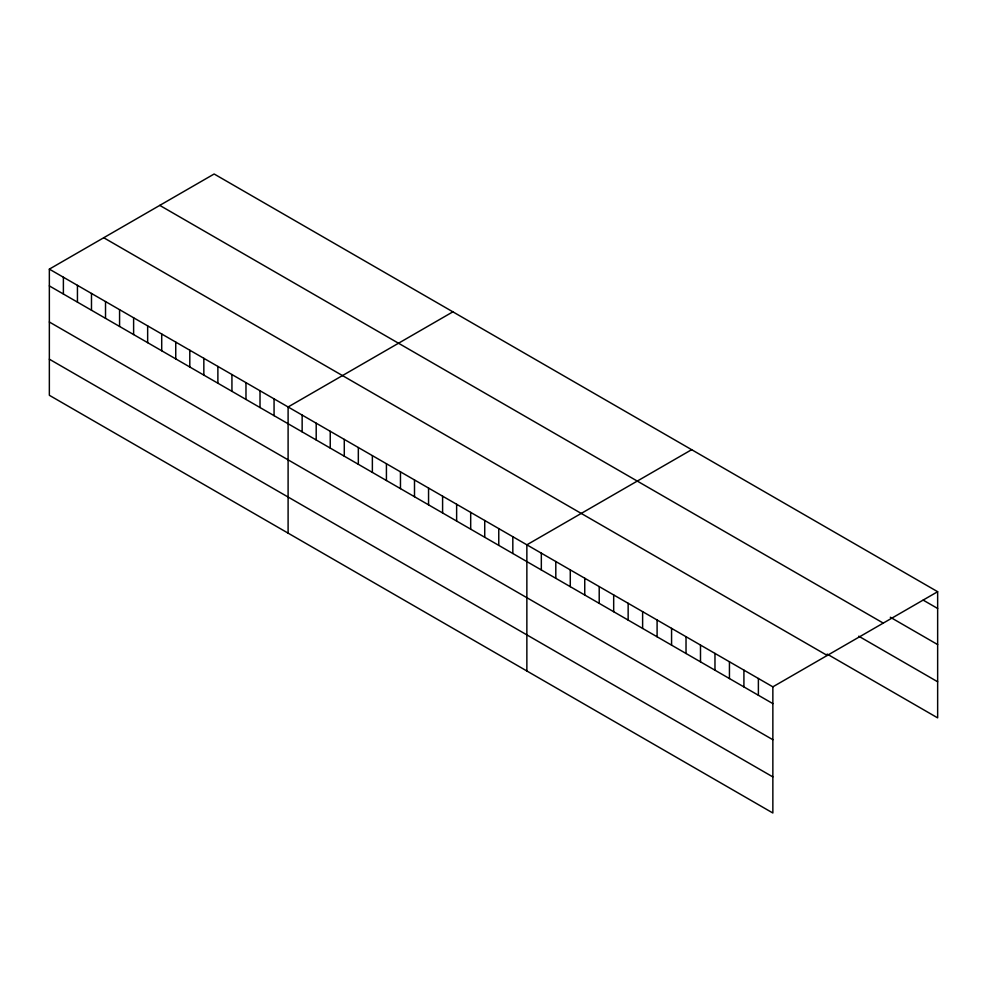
<?xml version="1.0" encoding="UTF-8"?>
<svg xmlns="http://www.w3.org/2000/svg" width="987" height="987" viewBox="0 0 987 987"><rect width="100%" height="100%" fill="white"/><g stroke="black" fill="none" stroke-linecap="round" stroke-linejoin="round"><path stroke-width="1.48" d="M49.35 269.13L772.858 686.841L772.858 813.004L49.35 395.293L49.35 269.13L214.142 173.996L937.65 591.707L937.65 717.87L827.155 654.073M452.897 311.83L288.105 406.977L288.105 533.14M691.665 449.677L526.861 544.824L526.861 670.987M772.858 686.841L937.65 591.707M923.178 600.121L937.65 608.473M890.299 617.233L937.65 644.573M159.758 205.382L883.266 623.105M858.727 636.196L937.65 681.77M103.734 237.744L827.242 655.454M49.35 285.909L772.858 703.62M49.35 322.009L772.858 739.719M49.35 359.194L772.858 776.905M758.386 678.488L758.386 695.267M743.914 670.136L743.914 686.915M729.442 661.783L729.442 678.562M714.97 653.431L714.97 670.198M700.499 645.079L700.499 661.845M686.027 636.726L686.027 653.493M671.567 628.361L671.567 645.14M657.095 620.009L657.095 636.788M642.623 611.656L642.623 628.435M628.151 603.304L628.151 620.083M613.68 594.951L613.68 611.718M599.208 586.599L599.208 603.365M584.748 578.246L584.748 595.013M570.276 569.881L570.276 586.66M555.804 561.529L555.804 578.308M541.332 553.176L541.332 569.955M512.821 536.718L512.821 553.485M498.768 528.613L498.768 545.379M484.728 520.494L484.728 537.273M470.688 512.389L470.688 529.168M456.636 504.283L456.636 521.062M442.595 496.177L442.595 512.944M428.555 488.059L428.555 504.838M414.503 479.953L414.503 496.732M400.463 471.848L400.463 488.627M386.423 463.742L386.423 480.509M372.37 455.636L372.37 472.403M358.33 447.518L358.33 464.297M344.278 439.412L344.278 456.191M330.238 431.307L330.238 448.073M316.198 423.201L316.198 439.968M302.145 415.083L302.145 431.862M274.065 398.871L274.065 415.65M260.013 390.766L260.013 407.532M245.973 382.66L245.973 399.427M231.933 374.542L231.933 391.321M217.88 366.436L217.88 383.215M203.84 358.33L203.84 375.097M189.8 350.225L189.8 366.991M175.748 342.107L175.748 358.886M161.708 334.001L161.708 350.78M147.655 325.895L147.655 342.674M133.615 317.789L133.615 334.556M119.575 309.684L119.575 326.45M105.523 301.566L105.523 318.345M91.483 293.46L91.483 310.239M77.442 285.354L77.442 302.121M63.39 277.248L63.39 294.015"/></g></svg>
